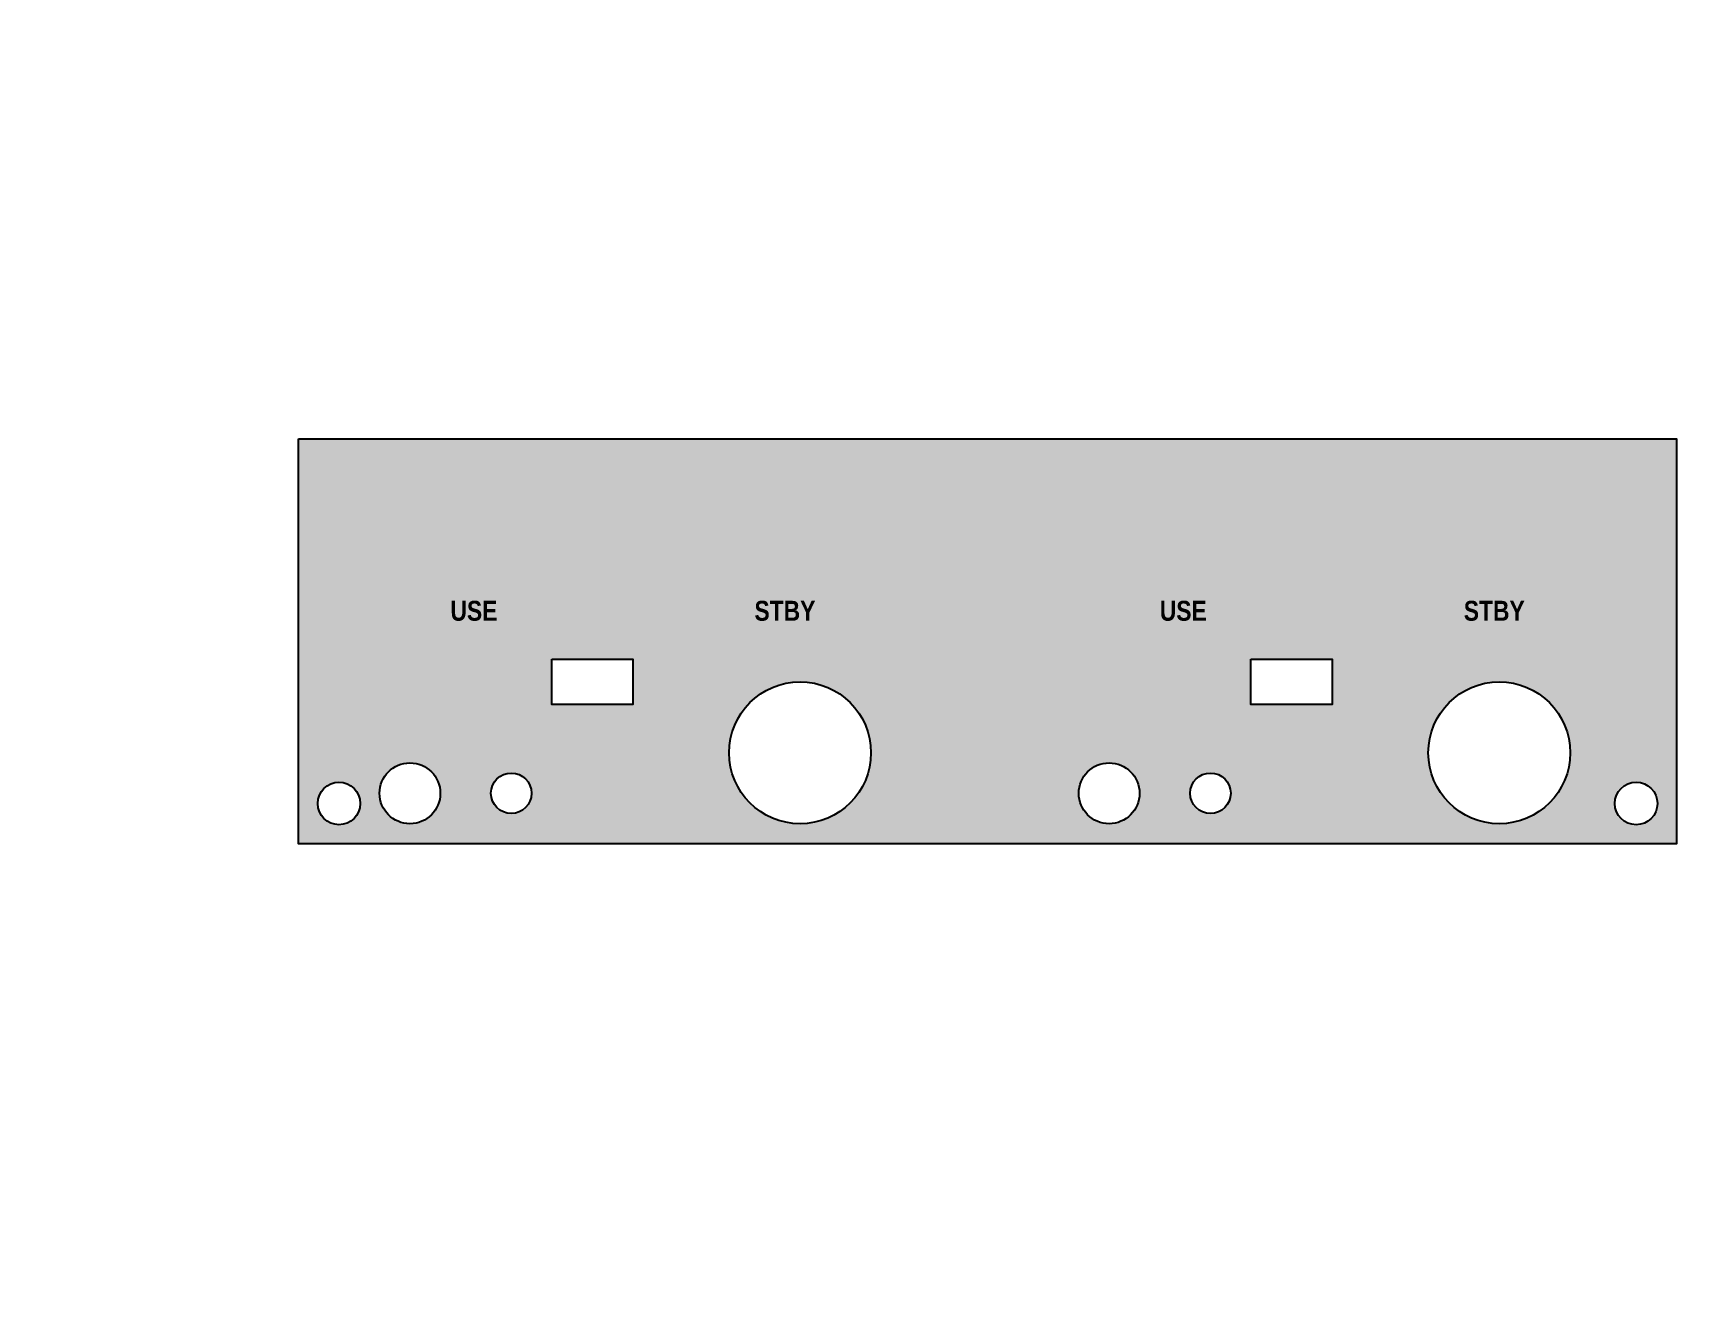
# Paper-space layout 'Rozvržení2' of a CAD drawing. Header units: inches. Extents: x 1.05 to 9.45, y 0.8 to 7.2.
# The model-space entities are those that its viewports show. They can reach past a viewport. Long polylines and large blocks are cut down to what shows.
import ezdxf

# ---------------------------------------------------------------- set-up
doc = ezdxf.new("R2010")
doc.units = ezdxf.units.IN
doc.header["$MEASUREMENT"] = 0
doc.layers.add('hrany', color=1, linetype='Continuous', transparency=0.2)
doc.layers.add('koty', color=5, linetype='Continuous')
doc.layers.add('text', color=255, linetype='Continuous')
doc.layers.get('koty').off()

msp = doc.modelspace()

# ---------------------------------------------------------------- hatches: boundary and pattern name
at = {"layer": 'hrany'}
h = msp.add_hatch(color=256, dxfattribs=at)
h.dxf.hatch_style = 1
h.paths.add_polyline_path([(6.8, 2), (0, 2), (0, 0), (6.8, 0)])
h.paths.add_polyline_path([(1.25, 0.9125), (1.65, 0.9125), (1.65, 0.6875), (1.25, 0.6875)], flags=16)
h.paths.add_polyline_path([(0.7, 0.25, -1), (0.4, 0.25, -1)], flags=16)
h.paths.add_polyline_path([(1.15, 0.25, -1), (0.95, 0.25, -1)], flags=16)
h.paths.add_polyline_path([(0.305, 0.2, -1), (0.095, 0.2, -1)], flags=16)
h.paths.add_polyline_path([(2.825, 0.45, -1), (2.125, 0.45, -1)], flags=16)
h.paths.add_polyline_path([(4.15, 0.25, -1), (3.85, 0.25, -1)], flags=16)
h.paths.add_polyline_path([(4.6, 0.25, -1), (4.4, 0.25, -1)], flags=16)
h.paths.add_polyline_path([(4.7, 0.9125), (5.1, 0.9125), (5.1, 0.6875), (4.7, 0.6875)], flags=16)
h.paths.add_polyline_path([(6.275, 0.45, -1), (5.575, 0.45, -1)], flags=16)
h.paths.add_polyline_path([(6.705, 0.2, -1), (6.495, 0.2, -1)], flags=16)

# ---------------------------------------------------------------- linework, layer by layer
for points in [[(0, 2), (6.8, 2), (6.8, 0), (0, 0)], [(1.25, 0.9125), (1.65, 0.9125), (1.65, 0.6875), (1.25, 0.6875)], [(4.7, 0.9125), (5.1, 0.9125), (5.1, 0.6875), (4.7, 0.6875)]]:
    msp.add_lwpolyline(points, close=True, dxfattribs=at)
for centre, radius in [((2.475, 0.45), 0.35), ((5.925, 0.45), 0.35), ((0.55, 0.25), 0.15), ((1.05, 0.25), 0.1), ((4, 0.25), 0.15), ((4.5, 0.25), 0.1)]:
    msp.add_circle(centre, radius, dxfattribs=at)
at = {"layer": 'hrany', "lineweight": -3}
for centre in [(0.2, 0.2), (6.6, 0.2)]:
    msp.add_circle(centre, 0.105, dxfattribs=at)

# ---------------------------------------------------------------- texts
at = {"layer": 'text', "color": 121, "char_height": 0.098425, "attachment_point": 1}
for s, insert in [('{\\fArial Narrow|b1|i0|c0|p34;\\C256;USE}', (0.75, 1.2)), ('{\\fArial Narrow|b1|i0|c0|p34;\\C256;STBY}', (2.25, 1.2)), ('{\\fArial Narrow|b1|i0|c0|p34;\\C256;USE}', (4.25, 1.2)), ('{\\fArial Narrow|b1|i0|c0|p34;\\C256;STBY}', (5.75, 1.2))]:
    msp.add_mtext(s, dxfattribs=dict(at, insert=insert))

psp = doc.layouts.new('Rozvržení2')

# ---------------------------------------------------------------- viewports
at = {"layer": 'koty', "view_target_point": (199.7372, 202.2813)}
psp.add_viewport(center=(5.25, 4), size=(8.4, 6.4), view_center_point=(-196.9763, -201.3808), view_height=6.202934, dxfattribs=at)

doc.saveas('drawing.dxf')
